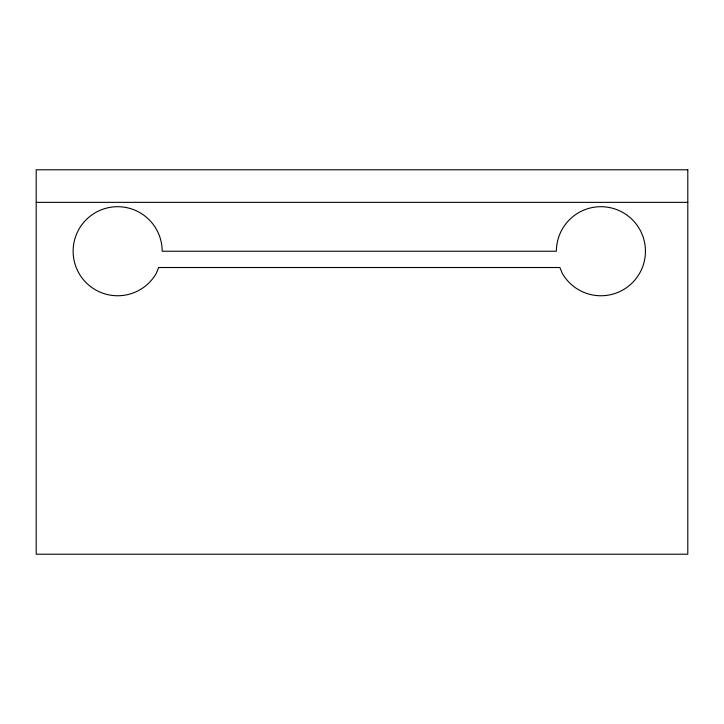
<?xml version="1.0" encoding="UTF-8"?>
<svg xmlns="http://www.w3.org/2000/svg" width="724" height="724" viewBox="0 0 724 724"><rect width="100%" height="100%" fill="white"/><g stroke="black" fill="none" stroke-linecap="round" stroke-linejoin="round"><path stroke-width="1.09" d="M36.2 202.358L687.8 202.358M158.683 267.518L156.212 273.491A44.526 44.526 0 0 1 83.541 279.853A44.526 44.526 0 0 1 102.419 209.39A44.526 44.526 0 0 1 162.176 251.228L556.394 251.228A44.526 44.526 0 0 1 616.151 209.39A44.526 44.526 0 0 1 635.029 279.853A44.526 44.526 0 0 1 562.358 273.491L559.887 267.518L158.683 267.518M687.8 169.778L36.2 169.778L36.2 554.222L687.8 554.222L687.8 169.778"/></g></svg>
